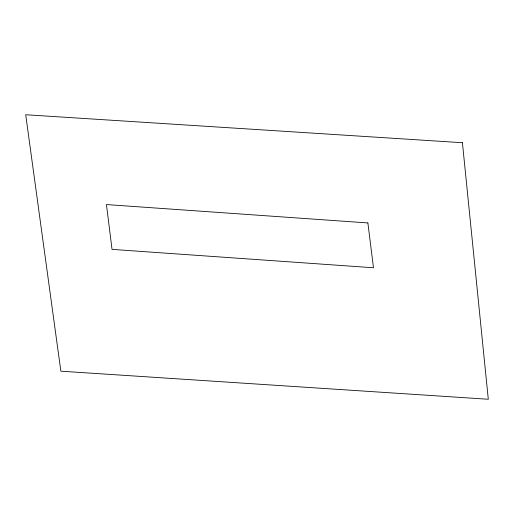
<?xml version="1.0" encoding="UTF-8"?>
<svg xmlns="http://www.w3.org/2000/svg" width="514" height="514" viewBox="0 0 514 514"><rect width="100%" height="100%" fill="white"/><g stroke="black" fill="none" stroke-linecap="round" stroke-linejoin="round"><path stroke-width="0.77" d="M462.427 142.719L25.7 114.738L60.858 371.185L488.3 399.262L462.427 142.719M367.883 222.941L106.437 204.559L112.033 249.38L373.479 267.762L367.883 222.941"/></g></svg>
